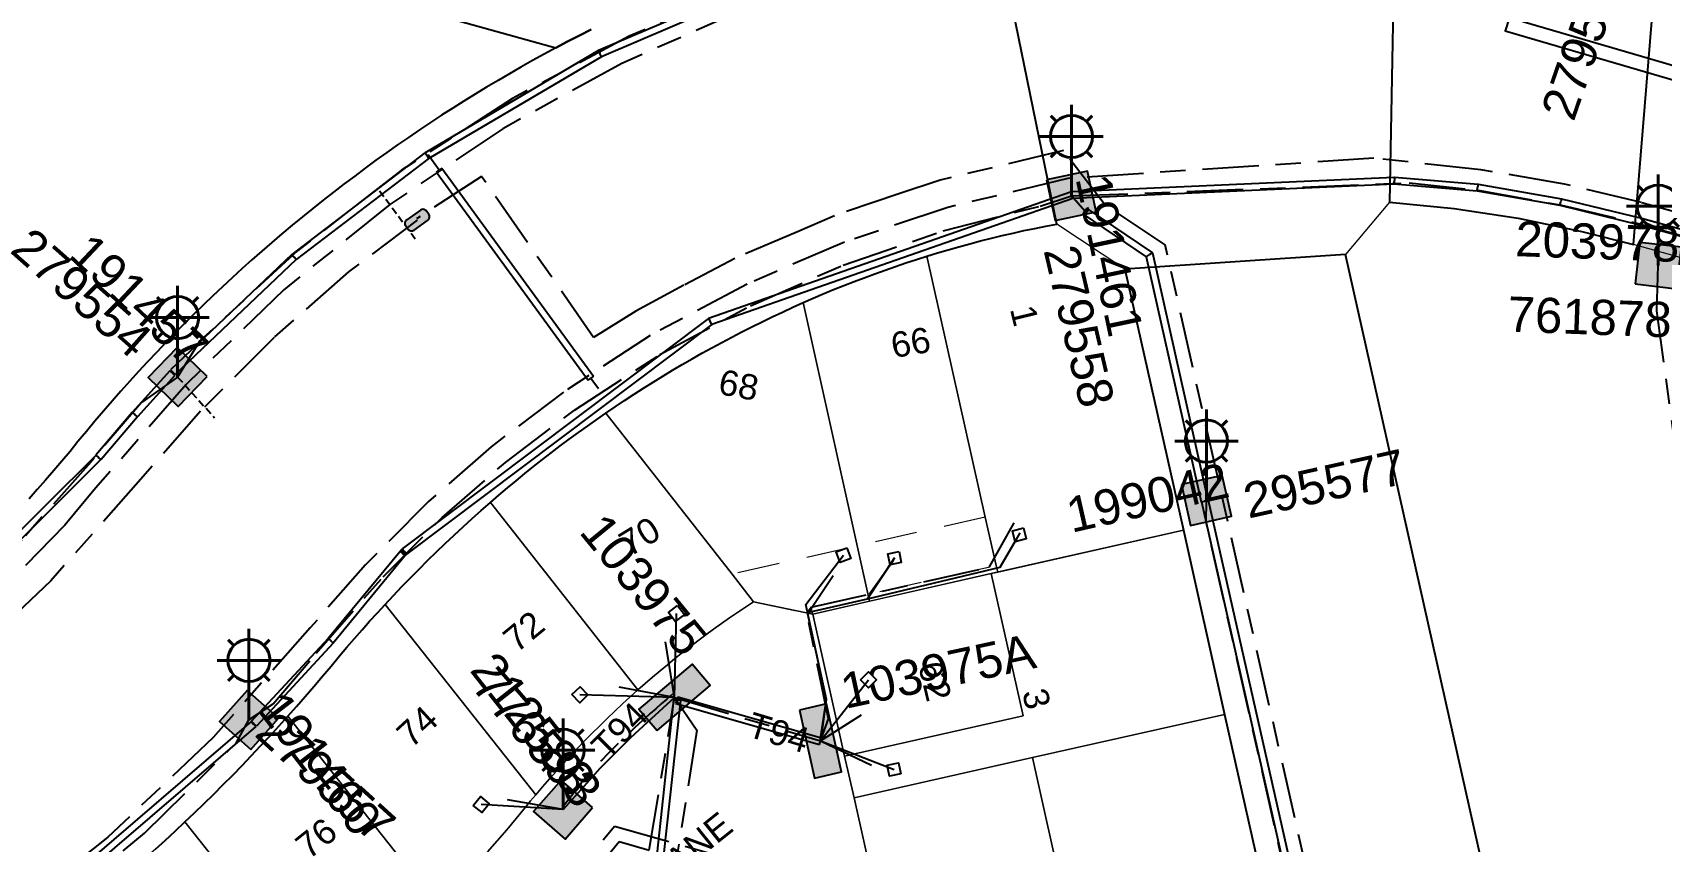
# Model space of a CAD drawing. Header units: metres. Extents: x 307322 to 308805, y 6255611 to 6257083.
# Drawn here: x 308323.7 to 308439.3, y 6256188.6 to 6256246.1 of the extents above; entities that cross this region are included whole.
import ezdxf
from ezdxf.enums import TextEntityAlignment as Align

# ---------------------------------------------------------------- set-up
doc = ezdxf.new("R2010")
doc.units = ezdxf.units.M
for name, pattern in [('Cable Exist UG', [8.2, 4, -1.2, 1.8, -1.2]), ('Dash', [5, 3, -2]), ('DASHED', [0.75, 0.5, -0.25])]:
    doc.linetypes.add(name, pattern=pattern)
doc.layers.get('0').update_dxf_attribs({"color": 6})
for name, color, linetype in [('_User_LV_Exist', 7, 'Continuous'), ('Duct_SP_EXT', 7, 'Continuous'), ('Equip_HV_EXT', 7, 'Continuous'), ('Equip_SP_SL_EXT', 7, 'Continuous'), ('Mains_HV_EXT', 7, 'Continuous'), ('Mains_HV_MOD', 3, 'Continuous'), ('Mains_LV_EXT', 7, 'Continuous'), ('Mains_SL_EXT', 7, 'Continuous'), ('Services_SP_EXT', 7, 'Continuous'), ('SupportsUG_SP_LV_EXT', 7, 'Continuous'), ('SupportsUG_SP_LV_SL_EXT', 7, 'Continuous'), ('Trench_SP_EXT', 7, 'Continuous')]:
    doc.layers.add(name, color=color, linetype=linetype)
for name, color, linetype, lineweight in [('Cadastre Easements_SP_EXT', 9, 'Continuous', 5), ('Cadastre Land Parcels_SP_EXT', 9, 'Continuous', 5), ('Cadastre Roads_SP_EXT', 9, 'Continuous', 5)]:
    doc.layers.add(name, color=color, linetype=linetype, lineweight=lineweight)
doc.layers.add('Features_HIDE', color=1, linetype='Continuous', plot=False)
doc.layers.add('UNKNOWN_FEATURES', color=1, linetype='DASHED', plot=False)
doc.styles.add('COLUMN_LABEL', font='arial.ttf')
doc.styles.add('iecARIAL', font='arial.ttf', dxfattribs={"height": 2})
doc.styles.add('POLE_LABEL', font='arial.ttf')
doc.styles.get("Standard").update_dxf_attribs({"font": 'arial.ttf'})
doc.linetypes.add('Cable P UG', pattern='A,6,-0.5,["P",Standard,S=1.7,R=0,X=0.5,Y=-1],-2.9', length=9.4)

# ---------------------------------------------------------------- blocks, each defined once
blk = doc.blocks.new('COLUMN_EXT')
blk.add_hatch(color=256).paths.add_polyline_path([(-1.49, 1.48), (-1.49, -1.49), (1.48, -1.49), (1.48, 1.48)])
blk.add_lwpolyline([(-1.49, -1.49), (1.48, -1.49), (1.48, 1.48), (-1.49, 1.48)], close=True)
for tag, height, style, flags, p in [('ASSET_NUM', 2.5, 'COLUMN_LABEL', 8, (2, 2)), ('STRUCTURE_PLANT_NUMBER', 0.2, 'POLE_LABEL', 9, (1.81, 0.03)), ('STREET_CODE', 0.2, 'COLUMN_LABEL', 9, (1.81, -0.2))]:
    blk.add_attdef(tag, text='', height=height, dxfattribs=dict(style=style, flags=flags)).set_placement(p, align=Align.MIDDLE_LEFT)
at = {"flags": 9}
for tag, p in [('COLUMN_TYPE', (1.81, -0.4)), ('OWNED_BY', (1.81, -0.6)), ('STATE', (1.81, -0.8)), ('USAGE', (1.81, -1)), ('LEGEND', (1.81, -1.2)), ('STREETNAME', (1.81, -1.6)), ('SUBURB', (1.81, -1.8)), ('LOCATION', (1.81, -1.4)), ('NOTES', (1.81, -2))]:
    blk.add_attdef(tag, text='', height=0.2, dxfattribs=at).set_placement(p, align=Align.MIDDLE_LEFT)
at = {"flags": 1}
blk.add_attdef('Z', (1.81, -2.35), '', height=0.2, dxfattribs=at)
blk = doc.blocks.new('PILLAR_EXT')
blk.add_hatch(color=256).paths.add_polyline_path([(-2.475, 0.99), (-2.475, -0.99), (2.475, -0.99), (2.475, 0.99)])
blk.add_lwpolyline([(-2.475, -0.99), (2.475, -0.99), (2.475, 0.99), (-2.475, 0.99)], close=True)
at = {"style": 'iecARIAL', "flags": 8}
blk.add_attdef('ASSET_NUM', (1.5, 3.5), '', height=2.5, dxfattribs=at)
for tag, p, flags in [('OWNED_BY', (0, -0.2), 9), ('STATE', (0, -0.4), 9), ('SUPPORT_TYPE', (0, -0.6), 9), ('USAGE', (0, -0.8), 9), ('LEGEND', (0, -1), 9), ('LOCATION', (0, -1.2), 9), ('STREETNAME', (0, -1.8), 9), ('SUBURB', (0, -2), 1), ('NOTES', (0, -1.4), 9), ('PARENT', (0, -1.6), 9)]:
    blk.add_attdef(tag, p, '', height=0.2, dxfattribs=dict(flags=flags))
blk = doc.blocks.new('SL_LANTERN_EXT')
at = {"lineweight": 40}
for p, q in [((0, 1.97), (0, 6.47)), ((-1.46, 5.68), (-1.06, 5.28)), ((1.46, 5.68), (1.06, 5.28)), ((-2.25, 4.22), (2.25, 4.22)), ((-1.46, 2.76), (-1.06, 3.16)), ((0, 0), (0, 2.72)), ((1.46, 2.76), (1.06, 3.16))]:
    blk.add_line(p, q, dxfattribs=at)
blk.add_circle((0, 4.22), 1.5, dxfattribs=at)
at = {"style": 'iecARIAL', "flags": 8}
blk.add_attdef('ASSET_NUM', (1.5, 1.5), '', height=2.5, dxfattribs=at)
for tag, p, height, flags in [('CONSTRUCTED_VOLTAGE', (0.98, -0.65), 0.2, 9), ('CONTROL_TYPE', (0.98, -0.85), 0.2, 9), ('LANTERN_PURPOSE', (0.98, -1.05), 0.2, 9), ('LANTERN_TYPE', (0.98, -1.25), 0.2, 9), ('LNUMBER', (2.18, -3.25), 2.5, 8), ('OPERATING_VOLTAGE', (0.98, -1.65), 0.2, 9), ('ORIENTATION', (0.98, -1.85), 0.2, 9), ('OWNED_BY', (0.98, -2.05), 0.2, 9), ('STATE', (0.98, -2.25), 0.2, 9), ('NO_PHASES', (0.98, -1.45), 0.2, 9), ('USAGE', (0.98, -2.45), 0.2, 9), ('CEXIST', (0.98, -2.65), 0.2, 9), ('CNEW', (0.98, -2.85), 0.2, 9), ('CNUMBER', (0.98, -3.05), 0.2, 9), ('CREMOVE', (0.98, -3.25), 0.2, 9), ('CREPLACE', (0.98, -3.45), 0.2, 9), ('LKINGHEIGHT', (0.98, -3.65), 0.2, 9), ('LBRACKET', (0.98, -3.85), 0.2, 9), ('LBRACKETVOCAB', (0.98, -4.05), 0.2, 9), ('LCATEGORY', (0.98, -4.25), 0.2, 9), ('LCHARGE1', (0.98, -4.45), 0.2, 9), ('LCHARGE1PERCENT', (0.98, -4.65), 0.2, 9), ('LCHARGE2', (0.98, -4.85), 0.2, 9), ('LCHARGE2PERCENT', (0.98, -5.05), 0.2, 9), ('LCHARGE3', (0.98, -5.25), 0.2, 9), ('LCHARGE3PERCENT', (0.98, -5.45), 0.2, 9), ('LEXIST', (0.98, -5.65), 0.2, 9), ('LLAMP', (0.98, -5.85), 0.2, 9), ('LLAMPVOCAB', (0.98, -6.05), 0.2, 9), ('LMAST', (0.98, -6.25), 0.2, 9), ('LMASTVOCAB', (0.98, -6.45), 0.2, 9), ('LNEW', (0.98, -6.65), 0.2, 9), ('LANTNUMBER', (0.98, -6.85), 0.2, 9), ('LOUTREACH', (0.98, -7.25), 0.2, 9), ('LOUTREACHVOCAB', (0.98, -7.45), 0.2, 9), ('LRATECODE', (0.98, -7.65), 0.2, 9), ('LREMOVE', (0.98, -7.85), 0.2, 9), ('LREPLACE', (0.98, -8.05), 0.2, 9), ('LTYPE', (0.98, -8.25), 0.2, 9), ('STREETNAME', (0.98, -9.25), 0.2, 9), ('SUBURB', (0.98, -9.45), 0.2, 1), ('LTYPEVOCAB', (0.98, -8.45), 0.2, 9), ('LEGEND', (0.98, -8.65), 0.2, 9), ('LOCATION', (0.98, -8.85), 0.2, 9), ('NOTES', (0.98, -9.05), 0.2, 9)]:
    blk.add_attdef(tag, p, '', height=height, dxfattribs=dict(flags=flags))
blk = doc.blocks.new('CCP_EXT')
at = {"flags": 9}
for tag, p in [('STATE', (0, -1.8)), ('LEGEND', (0, -1.4)), ('LIFE_SUPPORT', (0, -1.6)), ('NOTES', (0, -2))]:
    blk.add_attdef(tag, text='', height=0.2, dxfattribs=at).set_placement(p, align=Align.MIDDLE_LEFT)
blk.add_wipeout([(0, 0.57), (0.57, 0), (0, -0.57), (-0.57, 0)])
blk.add_lwpolyline([(-0.57, 0), (0, 0.57), (0.57, 0), (0, -0.57), (-0.57, 0)])
at = {"flags": 1}
blk.add_attdef('Z', (0, 0), '', height=0.2, dxfattribs=at)
at = {"flags": 9}
for tag, p in [('CCP_TYPE', (0, 0)), ('CONSTRUCTED_VOLTAGE', (0, -0.2)), ('OPERATING_VOLTAGE', (0, -0.6)), ('ORIENTATION', (0, -0.8)), ('OWNED_BY', (0, -1)), ('NO_PHASES', (0, -0.4)), ('USAGE', (0, -1.2))]:
    blk.add_attdef(tag, text='', height=0.2, dxfattribs=at).set_placement(p, align=Align.MIDDLE_LEFT)
blk = doc.blocks.new('HV_STJ_EXT')
h = blk.add_hatch(color=256)
edge = h.paths.add_edge_path()
edge.add_ellipse((-0.59, 0.13), major_axis=(0.226, 0.226), ratio=1, start_angle=45, end_angle=135)
edge.add_line((-0.91, 0.13), (-0.91, -0.13))
edge.add_ellipse((-0.59, -0.13), major_axis=(0.226, 0.226), ratio=1, start_angle=135, end_angle=225)
edge.add_line((-0.59, -0.45), (0.59, -0.45))
edge.add_ellipse((0.59, -0.13), major_axis=(-0.226, 0.226), ratio=1, start_angle=135, end_angle=225)
edge.add_line((0.91, -0.13), (0.91, 0.13))
edge.add_ellipse((0.59, 0.13), major_axis=(-0.226, 0.226), ratio=1, start_angle=225, end_angle=315)
edge.add_line((0.59, 0.45), (-0.59, 0.45))
blk.add_lwpolyline([(-0.91, 0.13), (-0.91, -0.13, 0.414214), (-0.59, -0.45), (0.59, -0.45, 0.414214), (0.91, -0.13), (0.91, 0.13, 0.414214), (0.59, 0.45), (-0.59, 0.45, 0.414214)], format="xyb", close=True)
for tag, flags, p in [('ORIENTATION', 9, (1.5, 0)), ('Z', 1, (1.5, -0.8)), ('USAGE', 9, (1.5, -0.2)), ('LEGEND', 9, (1.5, -0.4)), ('NOTES', 9, (1.5, -0.6))]:
    blk.add_attdef(tag, text='', height=0.2, dxfattribs=dict(flags=flags)).set_placement(p, align=Align.MIDDLE_LEFT)

msp = doc.modelspace()

# ---------------------------------------------------------------- linework, layer by layer
at = {"layer": 'Cadastre Land Parcels_SP_EXT', "linetype": 'Continuous'}
for points in [[(308323.43, 6256212.94), (308324.02, 6256213.61), (308324.61, 6256214.28), (308325.19, 6256214.95), (308325.77, 6256215.63), (308326.34, 6256216.32), (308326.9, 6256217.01), (308327.5, 6256217.74), (308328.1, 6256218.46), (308328.71, 6256219.18), (308329.33, 6256219.89), (308329.95, 6256220.6), (308330.58, 6256221.3), (308331.21, 6256222), (308331.85, 6256222.69), (308332.5, 6256223.37), (308333.15, 6256224.05), (308333.8, 6256224.73), (308334.47, 6256225.4), (308335.13, 6256226.06), (308335.81, 6256226.72), (308336.49, 6256227.37), (308337.17, 6256228.02), (308337.86, 6256228.66), (308338.56, 6256229.3), (308339.26, 6256229.92), (308339.96, 6256230.55), (308340.68, 6256231.16), (308341.39, 6256231.78), (308342.11, 6256232.38), (308342.84, 6256232.98), (308343.57, 6256233.57), (308344.31, 6256234.16), (308345.05, 6256234.74), (308345.8, 6256235.32), (308346.55, 6256235.88), (308347.3, 6256236.45), (308348.06, 6256237), (308348.83, 6256237.55), (308349.6, 6256238.09), (308350.37, 6256238.63), (308351.15, 6256239.16), (308351.94, 6256239.68), (308352.72, 6256240.2), (308353.52, 6256240.71), (308354.31, 6256241.21), (308355.11, 6256241.7), (308355.92, 6256242.19), (308356.73, 6256242.68), (308357.54, 6256243.15), (308358.35, 6256243.62), (308359.18, 6256244.08), (308360, 6256244.54), (308360.83, 6256244.98), (308228.43, 6256281.82)], [(308496.99, 6256214.36), (308437.35, 6256231.01), (308433.68, 6256231.95), (308429.16, 6256232.88), (308424.61, 6256233.57), (308420.02, 6256234.02), (308416.9, 6256230.31), (308416.9, 6256230.31), (308437.22, 6256139.57), (308442.45, 6256116.21)], [(308355.99, 6256187.86), (308356.67, 6256188.65), (308357.35, 6256189.44), (308358.01, 6256190.24), (308358.68, 6256191.04), (308359.04, 6256191.48), (308359.4, 6256191.91), (308348.71, 6256205.45), (308348.16, 6256204.85), (308347.61, 6256204.25), (308347.07, 6256203.64), (308346.53, 6256203.02), (308346, 6256202.41), (308345.47, 6256201.79), (308344.87, 6256201.06), (308344.26, 6256200.34), (308343.66, 6256199.62), (308343.04, 6256198.91), (308342.42, 6256198.2), (308341.8, 6256197.5), (308352.51, 6256183.98)]]:
    msp.add_lwpolyline(points, dxfattribs=at)
for points in [[(308405.38, 6256210.71), (308401.22, 6256229.27), (308396.39, 6256232.46), (308395.61, 6256232.31), (308394.84, 6256232.16), (308394.06, 6256232), (308393.29, 6256231.83), (308392.52, 6256231.65), (308391.75, 6256231.46), (308390.98, 6256231.27), (308390.22, 6256231.07), (308389.45, 6256230.86), (308388.69, 6256230.64), (308387.93, 6256230.42), (308387.17, 6256230.19), (308391.32, 6256211.65), (308392.09, 6256208.22), (308392.2, 6256207.73), (308405.38, 6256210.71)], [(308391.74, 6256207.63), (308392.2, 6256207.73), (308392.09, 6256208.22), (308391.32, 6256211.65), (308387.17, 6256230.19), (308386.43, 6256229.95), (308385.68, 6256229.71), (308384.94, 6256229.46), (308384.2, 6256229.2), (308383.47, 6256228.93), (308382.73, 6256228.66), (308382, 6256228.38), (308381.27, 6256228.1), (308380.55, 6256227.81), (308379.82, 6256227.51), (308379.1, 6256227.2), (308378.38, 6256226.89), (308383.09, 6256205.67), (308391.74, 6256207.63)], [(308383.09, 6256205.67), (308378.38, 6256226.89), (308377.65, 6256226.56), (308376.92, 6256226.22), (308376.19, 6256225.88), (308375.47, 6256225.53), (308374.75, 6256225.17), (308374.03, 6256224.81), (308373.32, 6256224.44), (308372.61, 6256224.06), (308371.9, 6256223.68), (308371.2, 6256223.29), (308370.5, 6256222.89), (308369.81, 6256222.49), (308369.11, 6256222.08), (308368.43, 6256221.67), (308367.74, 6256221.24), (308367.06, 6256220.82), (308366.39, 6256220.38), (308365.71, 6256219.94), (308365.05, 6256219.49), (308364.38, 6256219.04), (308373.34, 6256207.59), (308374.87, 6256205.63), (308379.07, 6256204.76), (308383.09, 6256205.67)], [(308367.18, 6256199.82), (308367.7, 6256200.27), (308368.23, 6256200.72), (308368.76, 6256201.16), (308369.29, 6256201.59), (308369.83, 6256202.02), (308370.38, 6256202.45), (308370.92, 6256202.86), (308371.48, 6256203.28), (308372.03, 6256203.68), (308372.59, 6256204.08), (308373.16, 6256204.48), (308373.72, 6256204.87), (308374.3, 6256205.25), (308374.87, 6256205.63), (308373.34, 6256207.59), (308364.38, 6256219.04), (308363.73, 6256218.59), (308363.08, 6256218.12), (308362.43, 6256217.66), (308361.78, 6256217.18), (308361.15, 6256216.71), (308360.51, 6256216.22), (308359.88, 6256215.73), (308359.25, 6256215.24), (308358.63, 6256214.74), (308358.01, 6256214.23), (308357.4, 6256213.72), (308356.79, 6256213.21), (308356.19, 6256212.69), (308366.66, 6256199.37), (308367.18, 6256199.82)], [(308359.88, 6256192.48), (308360.37, 6256193.04), (308360.87, 6256193.59), (308361.37, 6256194.15), (308361.87, 6256194.69), (308362.38, 6256195.23), (308362.9, 6256195.77), (308363.42, 6256196.3), (308363.95, 6256196.82), (308364.48, 6256197.34), (308365.02, 6256197.86), (308365.56, 6256198.37), (308366.11, 6256198.87), (308366.66, 6256199.37), (308356.19, 6256212.69), (308355.53, 6256212.12), (308354.89, 6256211.54), (308354.24, 6256210.95), (308353.61, 6256210.36), (308352.98, 6256209.77), (308352.35, 6256209.17), (308351.73, 6256208.56), (308351.12, 6256207.95), (308350.51, 6256207.33), (308349.9, 6256206.71), (308349.3, 6256206.08), (308348.71, 6256205.45), (308359.4, 6256191.91), (308359.88, 6256192.48)], [(308381.33, 6256194.66), (308382, 6256191.71), (308394.67, 6256194.57), (308408.31, 6256197.63), (308405.38, 6256210.71), (308391.74, 6256207.63), (308394, 6256197.53), (308381.33, 6256194.66)], [(308379.07, 6256204.76), (308381.33, 6256194.66), (308394, 6256197.53), (308391.74, 6256207.63), (308379.07, 6256204.76)], [(308345.87, 6256177.31), (308346.63, 6256178.03), (308347.38, 6256178.75), (308348.13, 6256179.48), (308348.87, 6256180.22), (308349.61, 6256180.96), (308350.34, 6256181.71), (308351.07, 6256182.46), (308351.79, 6256183.22), (308352.51, 6256183.98), (308341.8, 6256197.5), (308341.16, 6256196.79), (308340.52, 6256196.09), (308339.87, 6256195.39), (308339.21, 6256194.69), (308338.56, 6256194.01), (308337.89, 6256193.32), (308337.22, 6256192.65), (308336.55, 6256191.97), (308335.87, 6256191.31), (308335.19, 6256190.64), (308334.5, 6256189.99), (308345.11, 6256176.59), (308345.87, 6256177.31)], [(308384.26, 6256181.61), (308384.92, 6256178.66), (308397.67, 6256181.52), (308411.24, 6256184.56), (308408.31, 6256197.63), (308394.67, 6256194.57), (308396.93, 6256184.46), (308384.26, 6256181.61)], [(308382, 6256191.71), (308384.26, 6256181.61), (308396.93, 6256184.46), (308394.67, 6256194.57), (308382, 6256191.71)], [(308338.03, 6256170.46), (308338.84, 6256171.12), (308339.64, 6256171.78), (308340.44, 6256172.45), (308341.23, 6256173.13), (308342.02, 6256173.81), (308342.8, 6256174.5), (308343.57, 6256175.19), (308344.34, 6256175.89), (308345.11, 6256176.59), (308334.5, 6256189.99), (308333.81, 6256189.34), (308333.12, 6256188.7), (308332.42, 6256188.06), (308331.71, 6256187.43), (308331, 6256186.81), (308330.29, 6256186.19), (308329.57, 6256185.57), (308328.85, 6256184.96), (308328.12, 6256184.36), (308327.38, 6256183.76), (308326.65, 6256183.17), (308337.22, 6256169.81), (308338.03, 6256170.46)]]:
    msp.add_lwpolyline(points, close=True, dxfattribs=at)
at = {"layer": 'Duct_SP_EXT'}
for p, q in [((308376.97, 6256250.4), (308363.85, 6256244.79)), ((308377.16, 6256249.96), (308364.07, 6256244.36)), ((308363.85, 6256244.79), (308351.56, 6256237.53)), ((308364.07, 6256244.36), (308351.81, 6256237.12)), ((308363.85, 6256244.79), (308363.96, 6256244.58)), ((308364.07, 6256244.36), (308363.96, 6256244.58)), ((308351.54, 6256237.52), (308342.09, 6256230.3)), ((308351.83, 6256237.14), (308342.4, 6256229.94)), ((308351.54, 6256237.52), (308351.69, 6256237.33)), ((308351.56, 6256237.53), (308351.69, 6256237.33)), ((308351.81, 6256237.12), (308351.69, 6256237.33)), ((308351.83, 6256237.14), (308351.69, 6256237.33)), ((308352.36, 6256236.16), (308352.55, 6256236.3)), ((308352.36, 6256236.16), (308363.12, 6256221.38)), ((308352.74, 6256236.44), (308352.55, 6256236.3)), ((308352.74, 6256236.44), (308363.51, 6256221.66)), ((308397.38, 6256234.73), (308371.68, 6256225.77)), ((308397.38, 6256234.73), (308397.46, 6256234.51)), ((308397.45, 6256234.78), (308420.34, 6256235.81)), ((308397.45, 6256234.78), (308397.46, 6256234.54)), ((308397.47, 6256234.3), (308420.37, 6256235.33)), ((308420.33, 6256235.33), (308420.36, 6256235.57)), ((308420.33, 6256235.33), (308426.24, 6256234.83)), ((308420.34, 6256235.81), (308420.36, 6256235.57)), ((308420.38, 6256235.81), (308420.36, 6256235.57)), ((308420.37, 6256235.33), (308420.36, 6256235.57)), ((308420.38, 6256235.81), (308426.3, 6256235.3)), ((308426.24, 6256234.83), (308426.27, 6256235.07)), ((308426.24, 6256234.83), (308432.12, 6256233.8)), ((308426.3, 6256235.3), (308426.27, 6256235.07)), ((308426.3, 6256235.3), (308432.22, 6256234.27)), ((308397.54, 6256234.28), (308371.91, 6256225.34)), ((308397.47, 6256234.3), (308397.46, 6256234.54)), ((308397.54, 6256234.28), (308397.46, 6256234.51)), ((308398.53, 6256233.58), (308398.39, 6256233.38)), ((308398.53, 6256233.58), (308403.18, 6256230.43)), ((308432.12, 6256233.8), (308432.17, 6256234.04)), ((308432.12, 6256233.8), (308437.89, 6256232.4)), ((308432.22, 6256234.27), (308432.17, 6256234.04)), ((308432.22, 6256234.27), (308438.01, 6256232.86)), ((308398.26, 6256233.18), (308398.39, 6256233.38)), ((308398.26, 6256233.18), (308402.75, 6256230.14)), ((308437.89, 6256232.4), (308437.95, 6256232.63)), ((308437.89, 6256232.4), (308463.7, 6256225.19)), ((308438.01, 6256232.86), (308437.95, 6256232.63)), ((308438.01, 6256232.86), (308463.83, 6256225.65)), ((308342.09, 6256230.3), (308333.47, 6256222.11)), ((308342.09, 6256230.3), (308342.25, 6256230.12)), ((308342.4, 6256229.94), (308342.25, 6256230.12)), ((308402.75, 6256230.14), (308402.96, 6256230.28)), ((308402.75, 6256230.14), (308406.65, 6256212.73)), ((308403.18, 6256230.43), (308402.96, 6256230.28)), ((308403.18, 6256230.43), (308407.12, 6256212.84)), ((308342.4, 6256229.94), (308333.8, 6256221.77)), ((308371.68, 6256225.77), (308349.93, 6256209.39)), ((308371.68, 6256225.77), (308371.79, 6256225.55)), ((308371.91, 6256225.34), (308371.79, 6256225.55)), ((308371.91, 6256225.34), (308350.22, 6256209.01)), ((308333.43, 6256222.05), (308330.76, 6256219.09)), ((308333.43, 6256222.05), (308333.61, 6256221.88)), ((308333.47, 6256222.11), (308333.63, 6256221.94)), ((308333.78, 6256221.72), (308331.12, 6256218.77)), ((308333.78, 6256221.72), (308333.61, 6256221.88)), ((308333.8, 6256221.77), (308333.63, 6256221.94)), ((308363.12, 6256221.38), (308363.32, 6256221.52)), ((308363.51, 6256221.66), (308363.32, 6256221.52)), ((308330.76, 6256219.09), (308328.18, 6256216.05)), ((308331.12, 6256218.77), (308328.55, 6256215.74)), ((308330.76, 6256219.09), (308330.94, 6256218.93)), ((308331.12, 6256218.77), (308330.94, 6256218.93)), ((308328.19, 6256216.06), (308313.01, 6256200.95)), ((308328.54, 6256215.73), (308313.31, 6256200.57)), ((308328.18, 6256216.05), (308328.19, 6256216.06)), ((308328.18, 6256216.05), (308328.37, 6256215.89)), ((308328.19, 6256216.06), (308328.37, 6256215.89)), ((308328.55, 6256215.74), (308328.37, 6256215.89)), ((308328.54, 6256215.73), (308328.37, 6256215.89)), ((308328.55, 6256215.74), (308328.54, 6256215.73)), ((308406.65, 6256212.73), (308406.89, 6256212.79)), ((308406.67, 6256212.74), (308406.91, 6256212.79)), ((308406.67, 6256212.74), (308419.41, 6256156.29)), ((308407.12, 6256212.84), (308406.89, 6256212.79)), ((308407.14, 6256212.84), (308406.91, 6256212.79)), ((308407.14, 6256212.84), (308419.88, 6256156.4)), ((308349.83, 6256209.29), (308349.77, 6256209.21)), ((308349.92, 6256209.38), (308349.83, 6256209.29)), ((308349.83, 6256209.29), (308350.01, 6256209.14)), ((308349.93, 6256209.39), (308349.92, 6256209.38)), ((308349.92, 6256209.38), (308350.08, 6256209.2)), ((308349.93, 6256209.39), (308350.08, 6256209.2)), ((308349.77, 6256209.21), (308344.67, 6256203.02)), ((308350.14, 6256208.91), (308345.03, 6256202.7)), ((308349.77, 6256209.21), (308349.77, 6256209.21)), ((308349.77, 6256209.21), (308349.96, 6256209.06)), ((308349.77, 6256209.21), (308349.96, 6256209.06)), ((308350.15, 6256208.92), (308349.96, 6256209.06)), ((308350.14, 6256208.91), (308349.96, 6256209.06)), ((308350.2, 6256208.98), (308350.01, 6256209.14)), ((308350.22, 6256209.01), (308350.08, 6256209.2)), ((308350.24, 6256209.02), (308350.08, 6256209.2)), ((308350.15, 6256208.92), (308350.14, 6256208.91)), ((308350.2, 6256208.98), (308350.15, 6256208.92)), ((308350.24, 6256209.02), (308350.2, 6256208.98)), ((308350.22, 6256209.01), (308350.24, 6256209.02)), ((308344.67, 6256203.02), (308339.21, 6256197.12)), ((308345.03, 6256202.7), (308339.57, 6256196.8)), ((308344.67, 6256203.02), (308344.85, 6256202.86)), ((308345.03, 6256202.7), (308344.85, 6256202.86)), ((308369.49, 6256198.87), (308369.43, 6256198.64)), ((308369.49, 6256198.87), (308379.68, 6256195.97)), ((308369.19, 6256198.66), (308367.84, 6256186.13)), ((308369.67, 6256198.61), (308368.32, 6256186.08)), ((308369.19, 6256198.66), (308369.43, 6256198.64)), ((308369.36, 6256198.41), (308369.43, 6256198.64)), ((308369.36, 6256198.41), (308379.55, 6256195.5)), ((308369.67, 6256198.61), (308369.43, 6256198.64)), ((308339.21, 6256197.12), (308318.95, 6256179.73)), ((308339.53, 6256196.76), (308319.22, 6256179.33)), ((308339.21, 6256197.12), (308339.39, 6256196.96)), ((308339.21, 6256197.12), (308339.37, 6256196.94)), ((308339.53, 6256196.76), (308339.37, 6256196.94)), ((308339.57, 6256196.8), (308339.39, 6256196.96)), ((308379.55, 6256195.5), (308379.62, 6256195.74)), ((308379.68, 6256195.97), (308379.62, 6256195.74))]:
    msp.add_line(p, q, dxfattribs=at)
at = {"layer": 'Features_HIDE', "linetype": 'Cable P UG'}
for points in [[(308463.88, 6256361.11), (308463.88, 6256357.55), (308431.03, 6256255.17), (308430.17, 6256252.42), (308429.71, 6256250.82), (308428.23, 6256246.2), (308670.95, 6256175.22), (308679.08, 6256172.67)], [(308464.85, 6256361.05), (308464.88, 6256357.4), (308431.98, 6256254.87), (308431.12, 6256252.13), (308430.67, 6256250.53), (308430.67, 6256250.53), (308429.49, 6256246.87), (308671.24, 6256176.17), (308679.35, 6256173.64)]]:
    msp.add_lwpolyline(points, dxfattribs=at)
at = {"layer": 'Features_HIDE', "linetype": 'Continuous'}
for points in [[(308228.43, 6256281.82), (308360.83, 6256244.98), (308361.66, 6256245.43), (308362.5, 6256245.86), (308363.34, 6256246.29)], [(308420.47, 6256258.02), (308420.02, 6256234.02), (308424.61, 6256233.57), (308429.16, 6256232.88), (308433.68, 6256231.95), (308437.35, 6256231.01), (308439.32, 6256255.28)], [(308363.34, 6256246.29), (308362.5, 6256245.86), (308361.66, 6256245.43), (308360.83, 6256244.98), (308360, 6256244.54), (308359.18, 6256244.08), (308358.35, 6256243.62), (308357.54, 6256243.15), (308356.73, 6256242.68), (308355.92, 6256242.19), (308355.11, 6256241.7), (308354.31, 6256241.21), (308353.52, 6256240.71), (308352.72, 6256240.2), (308351.94, 6256239.68), (308351.15, 6256239.16), (308350.37, 6256238.63), (308349.6, 6256238.09), (308348.83, 6256237.55), (308348.06, 6256237), (308347.3, 6256236.45), (308346.55, 6256235.88), (308345.8, 6256235.32), (308345.05, 6256234.74), (308344.31, 6256234.16), (308343.57, 6256233.57), (308342.84, 6256232.98), (308342.11, 6256232.38), (308341.39, 6256231.78), (308340.68, 6256231.16), (308339.96, 6256230.55), (308339.26, 6256229.92), (308338.56, 6256229.3), (308337.86, 6256228.66), (308337.17, 6256228.02), (308336.49, 6256227.37), (308335.81, 6256226.72), (308335.13, 6256226.06), (308334.47, 6256225.4), (308333.8, 6256224.73), (308333.15, 6256224.05), (308332.5, 6256223.37), (308331.85, 6256222.69), (308331.21, 6256222), (308330.58, 6256221.3), (308329.95, 6256220.6), (308329.33, 6256219.89), (308328.71, 6256219.18), (308328.1, 6256218.46), (308327.5, 6256217.74), (308326.9, 6256217.01), (308326.34, 6256216.32), (308325.77, 6256215.63), (308325.19, 6256214.95), (308324.61, 6256214.28), (308324.02, 6256213.61), (308323.43, 6256212.94)]]:
    msp.add_lwpolyline(points, dxfattribs=at)
msp.add_lwpolyline([(308401.22, 6256229.27), (308405.38, 6256210.71), (308408.31, 6256197.63), (308411.24, 6256184.56), (308414.17, 6256171.48), (308417.1, 6256158.38), (308420.03, 6256145.32), (308422.41, 6256134.68), (308437.22, 6256139.57), (308416.9, 6256230.31), (308401.22, 6256229.27)], close=True, dxfattribs=at)
at = {"layer": 'Mains_HV_EXT', "linetype": 'Cable Exist UG'}
for points in [[(308350.99, 6256232.75), (308346.12, 6256229.07), (308340.83, 6256224.42), (308335.61, 6256219.18), (308331.37, 6256214.34), (308324.99, 6256207.13), (308318.51, 6256200.99), (308311.54, 6256195.41), (308304.15, 6256190.46), (308296.34, 6256186.16), (308288.21, 6256182.56), (308279.75, 6256179.64), (308271.11, 6256177.45), (308262.31, 6256176.01), (308253.44, 6256175.34)], [(308358.92, 6256182.45), (308365, 6256189.69), (308377.92, 6256186.02)]]:
    msp.add_lwpolyline(points, dxfattribs=at)
at = {"layer": 'Mains_LV_EXT', "linetype": 'Cable Exist UG'}
msp.add_lwpolyline([(308369.26, 6256198.84), (308379.62, 6256195.74)], dxfattribs=at)
at = {"layer": 'Mains_SL_EXT', "linetype": 'Cable Exist UG'}
for points in [[(308377.13, 6256249.96), (308374.7, 6256249.53), (308374.7, 6256249.53), (308366.04, 6256245.81), (308357.76, 6256241.39), (308349.88, 6256236.31), (308342.5, 6256230.57), (308335.56, 6256224.17), (308333.98, 6256221.6)], [(308397.44, 6256234.47), (308421.42, 6256235.39), (308421.42, 6256235.39), (308426.16, 6256234.89), (308432.14, 6256233.83), (308437.66, 6256232.51), (308461.9, 6256225.73), (308463.81, 6256225.7)], [(308448.83, 6256183.83), (308443.45, 6256200.05), (308441.92, 6256206.78), (308440.59, 6256214.54), (308438.99, 6256226.31), (308439.1, 6256229.52)], [(308333.98, 6256221.6), (308331.41, 6256219.8), (308331.41, 6256219.8), (308327.81, 6256215.56), (308322.93, 6256210.02), (308317.09, 6256204.36), (308311.11, 6256199.4), (308304.27, 6256194.6), (308297.55, 6256190.66), (308295.2, 6256188.8)], [(308419.83, 6256156.33), (308419.01, 6256157.7), (308419.01, 6256157.7), (308407.01, 6256211.3), (308407.02, 6256212.83)], [(308295.44, 6256167.12), (308297.31, 6256167.36), (308297.31, 6256167.36), (308306.59, 6256171.74), (308315.41, 6256176.84), (308323.79, 6256182.7), (308331.63, 6256189.2), (308338.13, 6256195.59), (308339.04, 6256197.25)]]:
    msp.add_lwpolyline(points, dxfattribs=at)
at = {"layer": 'Trench_SP_EXT', "linetype": 'Cable Exist UG'}
for points in [[(308352.55, 6256236.3), (308351.77, 6256237.38)], [(308398.39, 6256233.38), (308397.44, 6256234.47)], [(308363.32, 6256221.52), (308363.87, 6256220.78)], [(308379.62, 6256195.74), (308380.2, 6256197.31), (308380.2, 6256197.31), (308378.67, 6256204.73), (308380.51, 6256207.5)], [(308369.26, 6256198.84), (308368.61, 6256202.86)], [(308369.26, 6256198.84), (308364.65, 6256199.68)], [(308379.62, 6256195.74), (308382.52, 6256197.6)], [(308379.62, 6256195.74), (308383.3, 6256193.99)], [(308361.34, 6256190.87), (308357.19, 6256191.59)]]:
    msp.add_lwpolyline(points, dxfattribs=at)
at = {"layer": 'UNKNOWN_FEATURES'}
for points in [[(308350.85, 6256231.4), (308348.28, 6256234.86)], [(308333.98, 6256221.6), (308336.6, 6256218.71)]]:
    msp.add_lwpolyline(points, dxfattribs=at)

# ---------------------------------------------------------------- block references
at = {"layer": 'Equip_HV_EXT', "rotation": 35.21496018574826}
msp.add_blockref('HV_STJ_EXT', (308350.99, 6256232.75), dxfattribs=at)
at = {"layer": 'Equip_SP_SL_EXT'}
ref = msp.add_blockref('SL_LANTERN_EXT', (308397.44, 6256234.47), dxfattribs=at)
ref.add_attrib('ASSET_NUM', '191461', dxfattribs={"layer": '0', "height": 2.5, "rotation": 281.8794, "style": 'iecARIAL'}).set_placement((308398.94, 6256235.97), align=Align.MIDDLE_LEFT)
ref = msp.add_blockref('SL_LANTERN_EXT', (308439.1, 6256229.52), dxfattribs=at)
ref.add_attrib('ASSET_NUM', '203978', dxfattribs={"layer": '0', "height": 2.5, "rotation": 357.9174, "style": 'iecARIAL'}).set_placement((308440.6, 6256231.02), align=Align.MIDDLE_RIGHT)
ref = msp.add_blockref('SL_LANTERN_EXT', (308333.98, 6256221.6), dxfattribs=at)
ref.add_attrib('ASSET_NUM', '191457', dxfattribs={"layer": '0', "height": 2.5, "rotation": 316.6828, "style": 'iecARIAL'}).set_placement((308335.48, 6256223.1), align=Align.MIDDLE_RIGHT)
ref = msp.add_blockref('SL_LANTERN_EXT', (308407.02, 6256212.83), dxfattribs=at)
ref.add_attrib('ASSET_NUM', '199042', dxfattribs={"layer": '0', "height": 2.5, "rotation": 12.8288, "style": 'iecARIAL'}).set_placement((308408.52, 6256214.33), align=Align.MIDDLE_RIGHT)
ref = msp.add_blockref('SL_LANTERN_EXT', (308339.04, 6256197.25), dxfattribs=at)
ref.add_attrib('ASSET_NUM', '191460', dxfattribs={"layer": '0', "height": 2.5, "rotation": 307.5234, "style": 'iecARIAL'}).set_placement((308340.54, 6256198.75), align=Align.MIDDLE_LEFT)
ref = msp.add_blockref('SL_LANTERN_EXT', (308361.34, 6256190.87), dxfattribs=at)
ref.add_attrib('ASSET_NUM', '212583', dxfattribs={"layer": '0', "height": 2.5, "rotation": 308.1875, "style": 'iecARIAL'}).set_placement((308362.84, 6256192.37), align=Align.MIDDLE_RIGHT)
at = {"layer": 'SupportsUG_SP_LV_EXT'}
ref = msp.add_blockref('PILLAR_EXT', (308369.26, 6256198.84), dxfattribs=dict(at, rotation=40.37098300642143))
ref.add_attrib('ASSET_NUM', '103975', dxfattribs={"layer": '0', "height": 2.5, "rotation": 309.2598, "style": 'iecARIAL'}).set_placement((308370.76, 6256202.34), align=Align.MIDDLE_RIGHT)
ref = msp.add_blockref('PILLAR_EXT', (308379.62, 6256195.74), dxfattribs=dict(at, rotation=282.4834165221671))
ref.add_attrib('ASSET_NUM', '103975A', dxfattribs={"layer": '0', "height": 2.5, "rotation": 12.1348, "style": 'iecARIAL'}).set_placement((308381.12, 6256199.24), align=Align.MIDDLE_LEFT)
at = {"layer": 'SupportsUG_SP_LV_SL_EXT'}
ref = msp.add_blockref('COLUMN_EXT', (308435.25, 6256253.97), dxfattribs=dict(at, rotation=347.1410555145639))
ref.add_attrib('ASSET_NUM', '279555', dxfattribs={"layer": '0', "height": 2.5, "rotation": 70.9484, "style": 'COLUMN_LABEL'}).set_placement((308430.72, 6256240.49), align=Align.TOP_LEFT)
ref = msp.add_blockref('COLUMN_EXT', (308397.44, 6256234.47), dxfattribs=dict(at, rotation=281.879369848735))
ref.add_attrib('ASSET_NUM', '279558', dxfattribs={"layer": '0', "height": 2.5, "rotation": 283.1658, "style": 'COLUMN_LABEL'}).set_placement((308397.88, 6256231.18), align=Align.TOP_LEFT)
ref = msp.add_blockref('COLUMN_EXT', (308333.98, 6256221.6), dxfattribs=dict(at, rotation=136.0892995331344))
ref.add_attrib('ASSET_NUM', '279554', dxfattribs={"layer": '0', "height": 2.5, "rotation": 318.4551, "style": 'COLUMN_LABEL'}).set_placement((308332.37, 6256224.66), align=Align.TOP_RIGHT)
ref = msp.add_blockref('COLUMN_EXT', (308439.1, 6256229.52), dxfattribs=dict(at, rotation=353.3708371018606))
ref.add_attrib('ASSET_NUM', '761878', dxfattribs={"layer": '0', "height": 2.5, "rotation": 357.9174, "style": 'COLUMN_LABEL'}).set_placement((308440.1, 6256226.91), align=Align.TOP_RIGHT)
ref = msp.add_blockref('COLUMN_EXT', (308407.02, 6256212.83), dxfattribs=dict(at, rotation=282.6416991767611))
ref.add_attrib('ASSET_NUM', '295577', dxfattribs={"layer": '0', "height": 2.5, "rotation": 12.6119, "style": 'COLUMN_LABEL'}).set_placement((308420.82, 6256216.52), align=Align.TOP_RIGHT)
ref = msp.add_blockref('COLUMN_EXT', (308361.34, 6256190.87), dxfattribs=dict(at, rotation=138.6816412398645))
ref.add_attrib('ASSET_NUM', '776593', dxfattribs={"layer": '0', "height": 2.5, "rotation": 311.0534, "style": 'COLUMN_LABEL'}).set_placement((308363.34, 6256191.62), align=Align.MIDDLE_RIGHT)
ref = msp.add_blockref('COLUMN_EXT', (308339.04, 6256197.25), dxfattribs=dict(at, rotation=48.46927912835369))
ref.add_attrib('ASSET_NUM', '279557', dxfattribs={"layer": '0', "height": 2.5, "rotation": 317.6612, "style": 'COLUMN_LABEL'}).set_placement((308341.04, 6256198), align=Align.TOP_LEFT)

# ---------------------------------------------------------------- texts
at = {"layer": '_User_LV_Exist'}
msp.add_text('T94', height=1.8, rotation=343.2961, dxfattribs=at).set_placement((308374.31, 6256196.1))
at = {"layer": 'Cadastre Land Parcels_SP_EXT'}
for s, rotation, p in [('1', 283.6696, (308393.06, 6256226.44)), ('66', 9.5468, (308384.79, 6256222.94)), ('68', 349.3961, (308372.28, 6256220.41)), ('70', 31.4123, (308366.05, 6256208.78)), ('72', 39.4644, (308358.05, 6256201.95)), ('62', 283.6948, (308386.54, 6256201.14)), ('3', 283.6723, (308393.92, 6256199.21)), ('74', 42.5299, (308350.57, 6256195.17)), ('76', 38.6806, (308343.29, 6256187.26))]:
    msp.add_text(s, height=1.8, rotation=rotation, dxfattribs=at).set_placement(p)
at = {"layer": 'Cadastre Roads_SP_EXT'}
msp.add_text('CONDOIN LANE', height=1.8, rotation=38.7937, dxfattribs=at).set_placement((308358.63, 6256177.43))

# ---------------------------------------------------------------- next in the draw order: block references
at = {"layer": 'Services_SP_EXT'}
for p, rotation in [((308393.73, 6256210.39), 239.3493320153187), ((308381.26, 6256208.94), 245.854458119333), ((308384.88, 6256208.73), 236.5138311677978), ((308369.39, 6256204.8), 262.370983033397), ((308362.54, 6256199.03), 358.3709831900148), ((308384.84, 6256193.72), 146.8821057315451), ((308355.54, 6256191.22), 6.262302678914712)]:
    msp.add_blockref('CCP_EXT', p, dxfattribs=dict(at, rotation=rotation))
msp.add_blockref('CCP_EXT', (308383.02, 6256200.08), dxfattribs=at)

# ---------------------------------------------------------------- next in the draw order: linework, layer by layer
at = {"layer": 'Cadastre Easements_SP_EXT', "linetype": 'Dash'}
msp.add_lwpolyline([(308378.96, 6256205.25), (308392.09, 6256208.22), (308391.32, 6256211.65), (308373.34, 6256207.59), (308374.87, 6256205.63), (308379.07, 6256204.76), (308378.96, 6256205.25)], close=True, dxfattribs=at)
at = {"layer": 'Cadastre Roads_SP_EXT', "linetype": 'Continuous'}
msp.add_lwpolyline([(308384.26, 6256181.61), (308382, 6256191.71), (308382, 6256191.71), (308381.33, 6256194.66), (308379.07, 6256204.76), (308374.87, 6256205.63), (308374.3, 6256205.25), (308373.72, 6256204.87), (308373.16, 6256204.48), (308372.59, 6256204.08), (308372.03, 6256203.68), (308371.48, 6256203.28), (308370.92, 6256202.86), (308370.38, 6256202.45), (308369.83, 6256202.02), (308369.29, 6256201.59), (308368.76, 6256201.16), (308368.23, 6256200.72), (308367.7, 6256200.27), (308367.18, 6256199.82), (308366.66, 6256199.37), (308366.11, 6256198.87), (308365.56, 6256198.37), (308365.02, 6256197.86), (308364.48, 6256197.34), (308363.95, 6256196.82), (308363.42, 6256196.3), (308362.9, 6256195.77), (308362.38, 6256195.23), (308361.87, 6256194.69), (308361.37, 6256194.15), (308360.87, 6256193.59), (308360.37, 6256193.04), (308359.88, 6256192.48), (308359.4, 6256191.91), (308359.04, 6256191.48), (308358.68, 6256191.04), (308358.01, 6256190.24), (308357.35, 6256189.44), (308356.67, 6256188.65), (308355.99, 6256187.86)], dxfattribs=at)
at = {"layer": 'Features_HIDE', "linetype": 'Continuous'}
msp.add_lwpolyline([(308332.42, 6256188.06), (308333.12, 6256188.7), (308333.81, 6256189.34), (308334.5, 6256189.99), (308335.19, 6256190.64), (308335.87, 6256191.31), (308336.55, 6256191.97), (308337.22, 6256192.65), (308337.89, 6256193.32), (308338.56, 6256194.01), (308339.21, 6256194.69), (308339.87, 6256195.39), (308340.52, 6256196.09), (308341.16, 6256196.79), (308341.8, 6256197.5), (308342.42, 6256198.2), (308343.04, 6256198.91), (308343.66, 6256199.62), (308344.26, 6256200.34), (308344.87, 6256201.06), (308345.47, 6256201.79), (308346, 6256202.41), (308346.53, 6256203.02), (308347.07, 6256203.64), (308347.61, 6256204.25), (308348.16, 6256204.85), (308348.71, 6256205.45), (308349.3, 6256206.08), (308349.9, 6256206.71), (308350.51, 6256207.33), (308351.12, 6256207.95), (308351.73, 6256208.56), (308352.35, 6256209.17), (308352.98, 6256209.77), (308353.61, 6256210.36), (308354.24, 6256210.95), (308354.89, 6256211.54), (308355.53, 6256212.12), (308356.19, 6256212.69), (308356.79, 6256213.21), (308357.4, 6256213.72), (308358.01, 6256214.23), (308358.63, 6256214.74), (308359.25, 6256215.24), (308359.88, 6256215.73), (308360.51, 6256216.22), (308361.15, 6256216.71), (308361.78, 6256217.18), (308362.43, 6256217.66), (308363.08, 6256218.12), (308363.73, 6256218.59), (308364.38, 6256219.04), (308365.05, 6256219.49), (308365.71, 6256219.94), (308366.39, 6256220.38), (308367.06, 6256220.82), (308367.74, 6256221.24), (308368.43, 6256221.67), (308369.11, 6256222.08), (308369.81, 6256222.49), (308370.5, 6256222.89), (308371.2, 6256223.29), (308371.9, 6256223.68), (308372.61, 6256224.06), (308373.32, 6256224.44), (308374.03, 6256224.81), (308374.75, 6256225.17), (308375.47, 6256225.53), (308376.19, 6256225.88), (308376.92, 6256226.22), (308377.65, 6256226.56), (308378.38, 6256226.89), (308379.1, 6256227.2), (308379.82, 6256227.51), (308380.55, 6256227.81), (308381.27, 6256228.1), (308382, 6256228.38), (308382.73, 6256228.66), (308383.47, 6256228.93), (308384.2, 6256229.2), (308384.94, 6256229.46), (308385.68, 6256229.71), (308386.43, 6256229.95), (308387.17, 6256230.19), (308387.93, 6256230.42), (308388.69, 6256230.64), (308389.45, 6256230.86), (308390.22, 6256231.07), (308390.98, 6256231.27), (308391.75, 6256231.46), (308392.52, 6256231.65), (308393.29, 6256231.83), (308394.06, 6256232), (308394.84, 6256232.16), (308395.61, 6256232.31), (308396.39, 6256232.46), (308391.59, 6256255.99)], dxfattribs=at)
at = {"layer": 'Mains_HV_EXT', "linetype": 'Cable Exist UG'}
for points in [[(308489.17, 6256219.67), (308437.91, 6256233.99), (308432.45, 6256235.31), (308426.51, 6256236.33), (308418.91, 6256237.15), (308397.17, 6256235.71), (308388.67, 6256233.65), (308381.33, 6256231.19), (308374.41, 6256228.21), (308367.53, 6256224.55), (308361.37, 6256220.53), (308356.23, 6256216.65), (308351.79, 6256212.75), (308347.31, 6256208.25), (308343.39, 6256203.77), (308336.51, 6256195.99), (308329.03, 6256188.91), (308321.01, 6256182.49)], [(308425.96, 6256134.29), (308404.08, 6256231), (308399.75, 6256233.91), (308399.75, 6256233.91), (308396.86, 6256237.7), (308388.11, 6256235.58), (308385.26, 6256234.64), (308380.61, 6256233.06), (308377.98, 6256231.92), (308373.54, 6256230.02), (308369.92, 6256228.12), (308366.51, 6256226.28), (308363.51, 6256224.42), (308355.55, 6256235.85), (308350.94, 6256232.83)]]:
    msp.add_lwpolyline(points, dxfattribs=at)
at = {"layer": 'Mains_HV_MOD', "linetype": 'Cable Exist UG'}
msp.add_lwpolyline([(308375.31, 6256248.16), (308374.46, 6256247.84), (308374.46, 6256247.84), (308365.52, 6256243.88), (308357.06, 6256239.24), (308349.04, 6256233.86), (308341.52, 6256227.8), (308334.58, 6256221.08), (308328.16, 6256213.7), (308325.97, 6256211.08), (308325.97, 6256211.08), (308320.39, 6256205.36), (308313.77, 6256199.58), (308307.11, 6256194.68), (308300.05, 6256190.34), (308292.55, 6256186.52), (308284.87, 6256183.36), (308276.83, 6256180.8), (308268.75, 6256178.96), (308260.17, 6256177.72)], dxfattribs=at)
at = {"layer": 'Mains_LV_EXT', "linetype": 'Cable Exist UG'}
for points in [[(308353.11, 6256164.83), (308352.45, 6256166.56), (308348.81, 6256170.95), (308348.81, 6256170.95), (308354.44, 6256176.16), (308359.67, 6256181.79), (308363.68, 6256186.57), (308365.33, 6256188.6), (308367.46, 6256187.98), (308369.26, 6256198.84)], [(308369.26, 6256198.84), (308367.32, 6256197.06), (308367.32, 6256197.06), (308366.12, 6256195.97), (308363.96, 6256193.78), (308362.62, 6256192.29), (308361.34, 6256190.87)], [(308369.26, 6256198.84), (308370.85, 6256196.51), (308370.85, 6256196.51), (308369.4, 6256187.41), (308369.4, 6256187.41), (308377.08, 6256185.21), (308379.33, 6256184.54), (308379.33, 6256184.54), (308385.39, 6256156.81), (308386.83, 6256157.13), (308388.2, 6256156.09)]]:
    msp.add_lwpolyline(points, dxfattribs=at)
at = {"layer": 'Mains_SL_EXT', "linetype": 'Cable Exist UG'}
msp.add_lwpolyline([(308339.04, 6256197.25), (308340.77, 6256198.39), (308340.77, 6256198.39), (308343.81, 6256201.97), (308348.57, 6256207.41), (308352.77, 6256211.63), (308357.25, 6256215.53), (308362.15, 6256219.25), (308368.21, 6256223.19), (308374.65, 6256226.67), (308381.23, 6256229.55), (308388.33, 6256231.99), (308395.21, 6256233.75), (308397.44, 6256234.47)], dxfattribs=at)
at = {"layer": 'Services_SP_EXT'}
for points in [[(308379.64, 6256195.73), (308380.04, 6256198.7), (308378.7, 6256204.86), (308382.96, 6256205.84), (308392.37, 6256208.09), (308393.8, 6256210.52)], [(308379.62, 6256195.74), (308380.04, 6256198.7), (308378.58, 6256205.44), (308381.26, 6256208.94)], [(308379.6, 6256195.74), (308380.04, 6256198.7), (308378.7, 6256204.86), (308382.96, 6256205.84), (308384.9, 6256208.77)], [(308369.26, 6256198.84), (308369.39, 6256204.8)], [(308379.62, 6256195.74), (308383.02, 6256200.08)], [(308369.26, 6256198.84), (308362.54, 6256199.03)], [(308379.62, 6256195.74), (308384.84, 6256193.72)], [(308361.34, 6256190.87), (308355.54, 6256191.22)]]:
    msp.add_lwpolyline(points, dxfattribs=at)
at = {"layer": 'Trench_SP_EXT', "linetype": 'Cable Exist UG'}
for points in [[(308378.7, 6256204.9), (308378.96, 6256205.25), (308378.96, 6256205.25), (308391.63, 6256208.11), (308393.36, 6256211.24)], [(308383.1, 6256206.19), (308384.81, 6256208.59)]]:
    msp.add_lwpolyline(points, dxfattribs=at)
msp.add_lwpolyline([(308369.12, 6256199.06, 0.030928), (308363.02, 6256193.27), (308363.02, 6256193.27, -0.005377), (308361.31, 6256191.06)], format="xyb", dxfattribs=at)

# ---------------------------------------------------------------- next in the draw order: texts
at = {"layer": '_User_LV_Exist'}
msp.add_text('T94', height=1.8, rotation=45.424, dxfattribs=at).set_placement((308364.48, 6256194.31))

doc.saveas('drawing.dxf')
